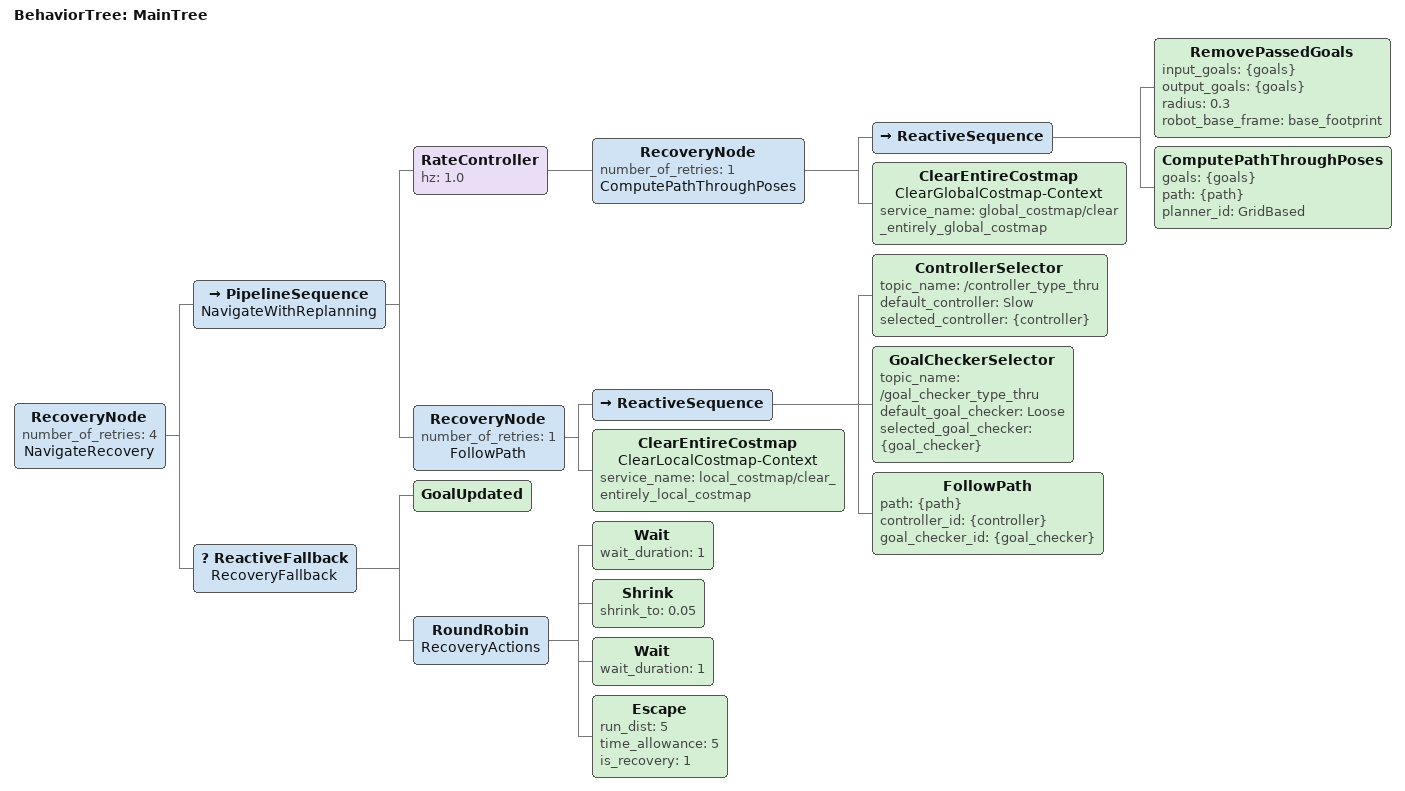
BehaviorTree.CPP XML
<root main_tree_to_execute="MainTree">
  <BehaviorTree ID="MainTree">
    <RecoveryNode number_of_retries="4" name="NavigateRecovery">
      <PipelineSequence name="NavigateWithReplanning">
        <RateController hz="1.0">
          <RecoveryNode number_of_retries="1" name="ComputePathThroughPoses">
            <ReactiveSequence>
              <RemovePassedGoals input_goals="{goals}" output_goals="{goals}" radius="0.3" robot_base_frame="base_footprint"/>
              <ComputePathThroughPoses goals="{goals}" path="{path}" planner_id="GridBased"/>
            </ReactiveSequence>
            <ClearEntireCostmap name="ClearGlobalCostmap-Context" service_name="global_costmap/clear_entirely_global_costmap"/>
          </RecoveryNode>
        </RateController>
        <RecoveryNode number_of_retries="1" name="FollowPath">
          <ReactiveSequence>
            <ControllerSelector topic_name="/controller_type_thru" default_controller="Slow" selected_controller="{controller}"/>
            <GoalCheckerSelector topic_name="/goal_checker_type_thru" default_goal_checker="Loose" selected_goal_checker="{goal_checker}"/>
            <FollowPath path="{path}" controller_id="{controller}" goal_checker_id="{goal_checker}"/>
          </ReactiveSequence>
          <ClearEntireCostmap name="ClearLocalCostmap-Context" service_name="local_costmap/clear_entirely_local_costmap"/>
        </RecoveryNode>
      </PipelineSequence>
      <ReactiveFallback name="RecoveryFallback">
        <GoalUpdated/>
        <RoundRobin name="RecoveryActions">
          <Wait wait_duration="1"/>
          <Shrink shrink_to="0.05"/>
          <Wait wait_duration="1"/>
          <Escape run_dist="5" time_allowance="5" is_recovery="1"/>
        </RoundRobin>
      </ReactiveFallback>
    </RecoveryNode>
  </BehaviorTree>
</root>
